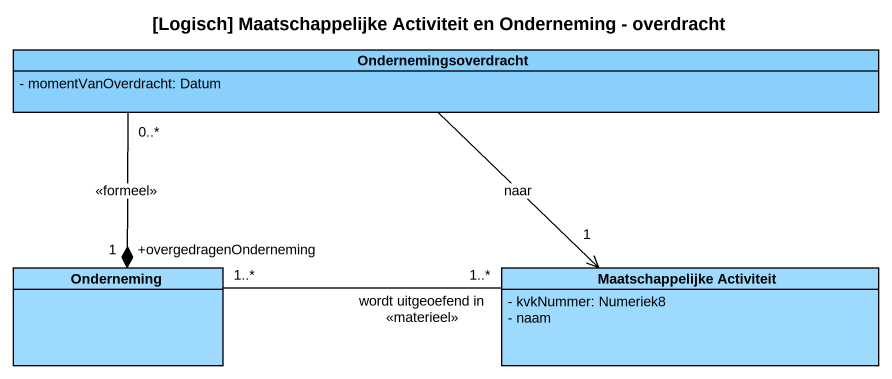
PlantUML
@startuml
title [Logisch] Maatschappelijke Activiteit en Onderneming - overdracht
hide circle
hide empty members
skinparam classAttributeIconSize 0
class Ondernemingsoverdracht #89D1FC {
  - momentVanOverdracht: Datum
}
class Onderneming #9EDAFD
class "Maatschappelijke Activiteit" as Maatschappelijke_Activiteit #9EDAFD {
  - kvkNummer: Numeriek8
  - naam
}
Ondernemingsoverdracht "0..*" --* "+overgedragenOnderneming\n1" Onderneming : <<formeel>>
Ondernemingsoverdracht --> "1" Maatschappelijke_Activiteit : naar
Maatschappelijke_Activiteit "1..*" -left- "1..*" Onderneming : wordt uitgeoefend in\n<<materieel>>
@enduml
